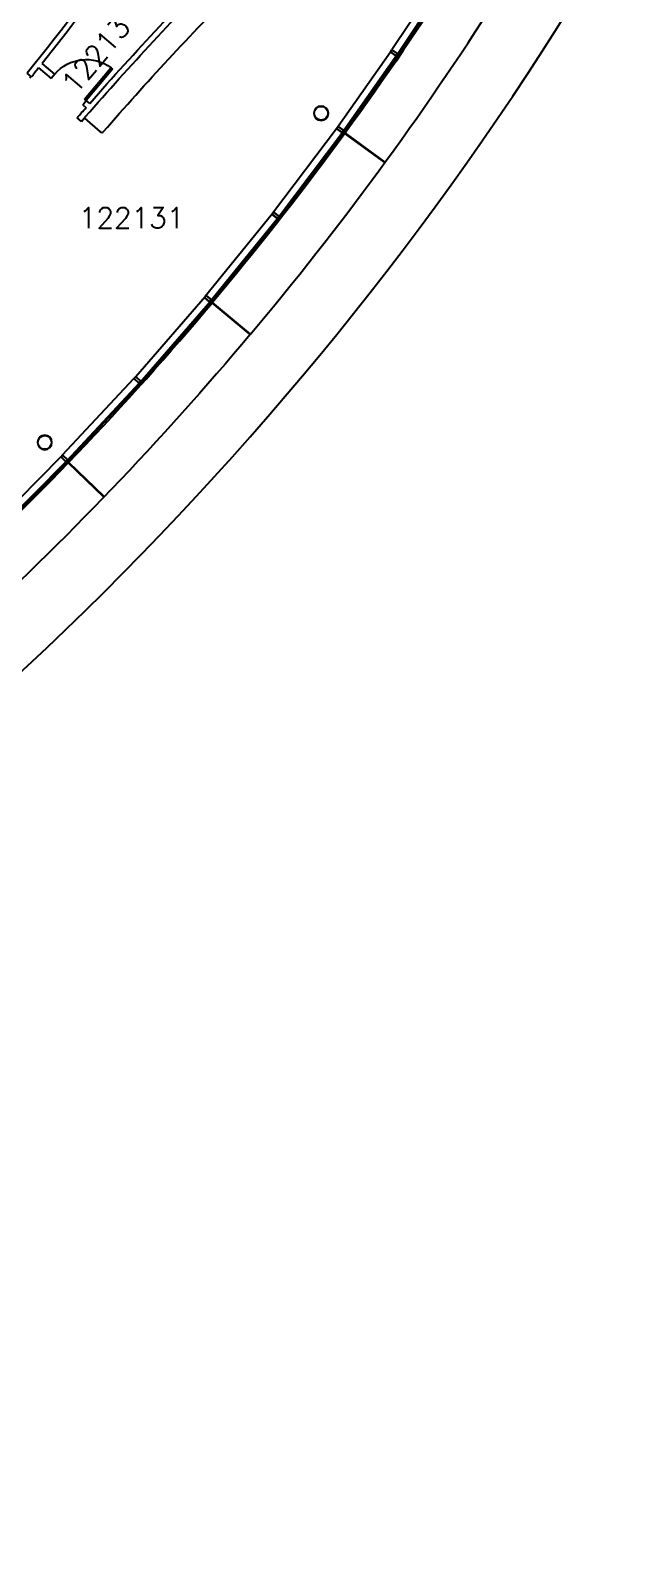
# Model space of a CAD drawing. Extents: x -1850 to 1494, y 4831 to 7402.
# Drawn here: x 868 to 1393, y 4831 to 6161 of the extents above; entities that cross this region are included whole.
import ezdxf

# ---------------------------------------------------------------- set-up
doc = ezdxf.new("R2010")
doc.units = 0
doc.header["$LTSCALE"] = 48
doc.header["$MEASUREMENT"] = 0
doc.layers.get('0').update_dxf_attribs({"linetype": 'CONTINUOUS'})
for name, color, linetype in [('ARDOOR', 7, 'CONTINUOUS'), ('ARROOMNO', 4, 'CONTINUOUS'), ('ARWALL', 7, 'CONTINUOUS'), ('ARWINDOW', 7, 'CONTINUOUS'), ('COL', 14, 'CONTINUOUS'), ('EXWALL', 8, 'CONTINUOUS'), ('EXWINDOW', 8, 'CONTINUOUS'), ('MILL', 1, 'CONTINUOUS'), ('ROOF', 8, 'CONTINUOUS')]:
    doc.layers.add(name, color=color, linetype=linetype)
doc.styles.add('ROMANS', font='romans.shx', dxfattribs={"height": 18})

# ---------------------------------------------------------------- blocks, each defined once
blk = doc.blocks.new('*U37')
at = {"linetype": 'CONTINUOUS', "flags": 128}
blk.add_lwpolyline([(-0.53, 0, 1), (0.53, 0, 1), (-0.53, 0)], format="xyb", dxfattribs=at)
at = {"linetype": 'CONTINUOUS'}
blk.add_arc((0, 0), 0.5, 0, 360, dxfattribs=at)
blk = doc.blocks.new('3-00-DR')
at = {"color": 0}
for p, q in [((0, 36), (0, 0)), ((1.8, 36), (0, 36)), ((1.8, 0), (1.8, 36)), ((0, 0), (1.8, 0))]:
    blk.add_line(p, q, dxfattribs=at)
blk.add_arc((-0.1, 0), 36.1, 0.049, 87.097, dxfattribs=at)

msp = doc.modelspace()

# ---------------------------------------------------------------- linework, layer by layer
at = {"layer": 'ARWALL'}
for p, q in [((889.4, 6122.8), (878.1, 6132.2)), ((868.7, 6120.5), (865, 6123.7)), ((868.4, 6120.8), (867.3, 6119.4)), ((875.1, 6128.4), (886.2, 6119)), ((889.4, 6122.8), (886.2, 6119)), ((913.8, 6095.9), (916.9, 6099.6)), ((913.8, 6095.9), (916.9, 6093.3)), ((920.1, 6097), (916.9, 6099.6)), ((912.7, 6081.2), (909, 6084.4))]:
    msp.add_line(p, q, dxfattribs=at)
at = {"layer": 'ARWALL', "extrusion": (0, 0, -1)}
for centre, radius, start, end in [((1092.2, 7700.8), 2513.6, 211.9075, 218.8628), ((1091.9, 7701), 2414.7, 215.7265, 254.4399), ((-3102.6, 4181.3), 2904.1, 41.2756, 44.8751), ((1092.2, 7700.8), 2518.5, 215.9421, 218.5241), ((-3102.6, 4181.3), 2899.2, 40.9442, 44.4782), ((1092.2, 7700.8), 2518.5, 218.635, 218.865), ((-3102.6, 4181.3), 2904.1, 40.9442, 41.1794)]:
    msp.add_arc(centre, radius, start, end, dxfattribs=at)
at = {"layer": 'ARWINDOW'}
msp.add_line((868.4, 6120.8), (868.4, 6120.8), dxfattribs=at)
at = {"layer": 'EXWALL', "extrusion": (0, 0, -1)}
msp.add_arc((1092.2, 7700.8), 2767.5, 212.6326, 220, dxfattribs=at)
at = {"layer": 'EXWALL'}
msp.add_arc((-1092.2, 7700.8), 2767.5, 312.6326, 320, dxfattribs=at)
at = {"layer": 'EXWINDOW'}
for p, q in [((1227.4, 6207), (1185.7, 6144.2)), ((1235.4, 6208), (1190.3, 6139.9)), ((1235.6, 6207.9), (1190.5, 6139.7)), ((1236, 6207.6), (1191, 6139.4)), ((1236.9, 6208.5), (1191.2, 6139.3)), ((1184.3, 6142.2), (1138.4, 6076.8)), ((1190.1, 6139.4), (1142.9, 6072.3)), ((1190.3, 6139.3), (1143.1, 6072.1)), ((1190.7, 6139), (1143.5, 6071.9)), ((1190.9, 6138.9), (1143.7, 6071.7)), ((1184.3, 6142.2), (1185.7, 6144.2)), ((1184.3, 6142.2), (1189.4, 6138.7)), ((1184.6, 6142.2), (1185.8, 6144)), ((1184.6, 6142.2), (1189.3, 6138.9)), ((1185.7, 6144.2), (1190.8, 6140.8)), ((1185.8, 6144), (1190.5, 6140.7)), ((1189.3, 6138.9), (1190.5, 6140.7)), ((1189.4, 6138.7), (1190.8, 6140.8)), ((1189.9, 6138.8), (1190.3, 6138.5)), ((1190.1, 6139.4), (1190.9, 6138.9)), ((1190.3, 6139.9), (1191.2, 6139.3)), ((1190.9, 6140.2), (1191.3, 6140)), ((1137, 6074.8), (1081.6, 6001.5)), ((1142.6, 6071.9), (1085.9, 5996.8)), ((1142.8, 6071.8), (1086.1, 5996.7)), ((1143.2, 6071.5), (1086.5, 5996.4)), ((1143.4, 6071.3), (1086.7, 5996.2)), ((1138.4, 6076.8), (1137, 6074.8)), ((1137, 6074.8), (1141.9, 6071.2)), ((1138.5, 6076.5), (1137.2, 6074.8)), ((1137.2, 6074.8), (1141.9, 6071.4)), ((1138.4, 6076.8), (1143.4, 6073.2)), ((1138.5, 6076.5), (1143.1, 6073.1)), ((1143.4, 6073.2), (1141.9, 6071.2)), ((1143.1, 6073.1), (1141.9, 6071.4)), ((1142.5, 6071.3), (1142.9, 6071)), ((1142.6, 6071.9), (1143.4, 6071.3)), ((1142.9, 6072.3), (1143.7, 6071.7)), ((1143.5, 6072.7), (1143.9, 6072.4)), ((1080.1, 5999.5), (1021.5, 5927.2)), ((1081.6, 6001.5), (1080.1, 5999.5)), ((1080.1, 5999.5), (1084.9, 5995.7)), ((1081.7, 6001.2), (1080.4, 5999.6)), ((1080.4, 5999.6), (1084.9, 5996)), ((1081.6, 6001.5), (1086.5, 5997.7)), ((1081.7, 6001.2), (1086.2, 5997.7)), ((1085.6, 5996.5), (1026.4, 5923.4)), ((1085.8, 5996.3), (1026.6, 5923.2)), ((1086.2, 5996), (1027, 5922.9)), ((1086.4, 5995.8), (1027.2, 5922.8)), ((1086.5, 5997.7), (1084.9, 5995.7)), ((1086.2, 5997.7), (1084.9, 5996)), ((1085.5, 5995.8), (1085.8, 5995.5)), ((1085.6, 5996.5), (1086.4, 5995.8)), ((1085.9, 5996.8), (1086.7, 5996.2)), ((1086.5, 5997.2), (1086.9, 5996.9)), ((960.4, 5857), (1021.5, 5927.2)), ((964.4, 5852), (1026.1, 5923)), ((964.6, 5851.9), (1026.3, 5922.9)), ((965, 5851.5), (1026.7, 5922.5)), ((965.2, 5851.4), (1026.9, 5922.4)), ((1022.3, 5928.2), (1020.7, 5926.3)), ((1020.7, 5926.3), (1025.4, 5922.3)), ((1022.3, 5927.9), (1020.9, 5926.3)), ((1020.9, 5926.3), (1025.4, 5922.6)), ((1022.3, 5928.2), (1027, 5924.2)), ((1022.3, 5927.9), (1026.7, 5924.2)), ((1027, 5924.2), (1025.4, 5922.3)), ((1026.7, 5924.2), (1025.4, 5922.6)), ((1025.9, 5922.4), (1026.3, 5922.1)), ((1026.1, 5923), (1026.9, 5922.4)), ((1026.4, 5923.4), (1027.2, 5922.8)), ((1027, 5923.7), (1027.4, 5923.4)), ((896.2, 5787.9), (958.8, 5855.1)), ((958.8, 5855.1), (960.4, 5857)), ((958.8, 5855.1), (963.3, 5851)), ((959, 5855.1), (960.5, 5856.7)), ((959, 5855.1), (963.3, 5851.3)), ((960.4, 5857), (965, 5852.9)), ((960.5, 5856.7), (964.7, 5852.8)), ((963.3, 5851), (965, 5852.9)), ((963.3, 5851.3), (964.7, 5852.8)), ((900, 5782.8), (964.1, 5851.7)), ((900.2, 5782.6), (964.3, 5851.5)), ((900.6, 5782.3), (964.7, 5851.2)), ((900.8, 5782.1), (964.9, 5851)), ((963.9, 5851), (964.2, 5850.7)), ((964.1, 5851.7), (964.9, 5851)), ((964.4, 5852), (965.2, 5851.4)), ((964.9, 5851), (965, 5851.2)), ((965, 5852.3), (965.4, 5852)), ((965, 5851.2), (965.2, 5851.4)), ((894.5, 5786.1), (896.2, 5787.9)), ((894.8, 5786.1), (896.2, 5787.6)), ((896.2, 5787.9), (900.7, 5783.6)), ((896.2, 5787.6), (900.4, 5783.6)), ((838.2, 5729.4), (894.5, 5786.1)), ((841.9, 5724.2), (899.7, 5782.5)), ((842.1, 5724), (899.9, 5782.3)), ((842.5, 5723.7), (900.2, 5781.9)), ((842.6, 5723.5), (900.4, 5781.8)), ((894.5, 5786.1), (898.9, 5781.8)), ((894.8, 5786.1), (898.9, 5782.1)), ((900.7, 5783.6), (898.9, 5781.8)), ((900.4, 5783.6), (898.9, 5782.1)), ((899.5, 5781.8), (899.8, 5781.5)), ((899.7, 5782.5), (900.4, 5781.8)), ((900, 5782.8), (900.8, 5782.1)), ((900.6, 5783.1), (901, 5782.8))]:
    msp.add_line(p, q, dxfattribs=at)
for centre, radius, start, end in [((1189.9, 6139.8), 0.43, 290.207, 1.2291), ((1142.6, 6072.2), 0.279, 267.4656, 20.3691), ((1085.6, 5996.8), 0.3, 270.968, 12.9494), ((1026.2, 5923.3), 0.283, 263.9725, 16.0275), ((965.2, 5851.1), 0.312, 84.9045, 191.1781), ((900.7, 5781.8), 0.312, 82.9458, 189.2194)]:
    msp.add_arc(centre, radius, start, end, dxfattribs=at)
at = {"layer": 'EXWINDOW', "extrusion": (0, 0, -1)}
for centre, radius, start, end in [((-1191.2, 6138.9), 0.36, 350.0914, 78.1482), ((-1143.7, 6071.4), 0.312, 342.9458, 89.2194), ((-1086.7, 5995.9), 0.312, 344.9045, 91.1781), ((-1027.2, 5922.5), 0.312, 346.8632, 93.1368), ((-964.2, 5851.9), 0.279, 165.507, 278.4104)]:
    msp.add_arc(centre, radius, start, end, dxfattribs=at)
at = {"layer": 'MILL', "flags": 128}
msp.add_lwpolyline([(915.3, 6084.2), (929.3, 6072.1)], dxfattribs=at)
at = {"layer": 'MILL', "extrusion": (0, 0, -1)}
msp.add_arc((-2990, 4285.8), 2725.1, 40.9612, 44.5706, dxfattribs=at)
at = {"layer": 'MILL'}
msp.add_arc((930.6, 6073.6), 2.02, 229.4826, 318.0886, dxfattribs=at)
at = {"layer": 'ROOF'}
for p, q in [((1179.4, 6045.1), (1144.2, 6070.7)), ((1179.7, 6045.5), (1144.5, 6071.1)), ((1061, 5893.8), (1027.6, 5921.7)), ((1061.3, 5894.2), (1028, 5922.1)), ((932.5, 5750.9), (901.1, 5781.1)), ((932.8, 5751.3), (901.5, 5781.4))]:
    msp.add_line(p, q, dxfattribs=at)
for radius, start, end in [(2869.6, 270.0003, 329.9997), (2811, 320, 327.4574)]:
    msp.add_arc((-1092.2, 7700.8), radius, start, end, dxfattribs=at)
at = {"layer": 'ROOF', "extrusion": (0, 0, -1)}
msp.add_arc((1092.2, 7700.8), 2811, 220, 227.4574, dxfattribs=at)

# ---------------------------------------------------------------- block references
at = {"layer": 'ARDOOR', "xscale": -1, "rotation": 320.0020200210826}
msp.add_blockref('3-00-DR', (916.9, 6099.6), dxfattribs=at)
at = {"layer": 'COL', "xscale": 11.99999999999926, "yscale": 11.99999999999926, "zscale": 11.99999999999926}
for p in [(1123.4, 6088.4), (880.4, 5798.9)]:
    msp.add_blockref('*U37', p, dxfattribs=at)

# ---------------------------------------------------------------- texts
at = {"layer": 'ARROOMNO', "style": 'ROMANS'}
msp.add_text('122131-B', height=18, rotation=50, dxfattribs=at).set_placement((907.5, 6104.4))
msp.add_text('122131', height=18, dxfattribs=at).set_placement((910.5, 5987.4))

doc.saveas('drawing.dxf')
